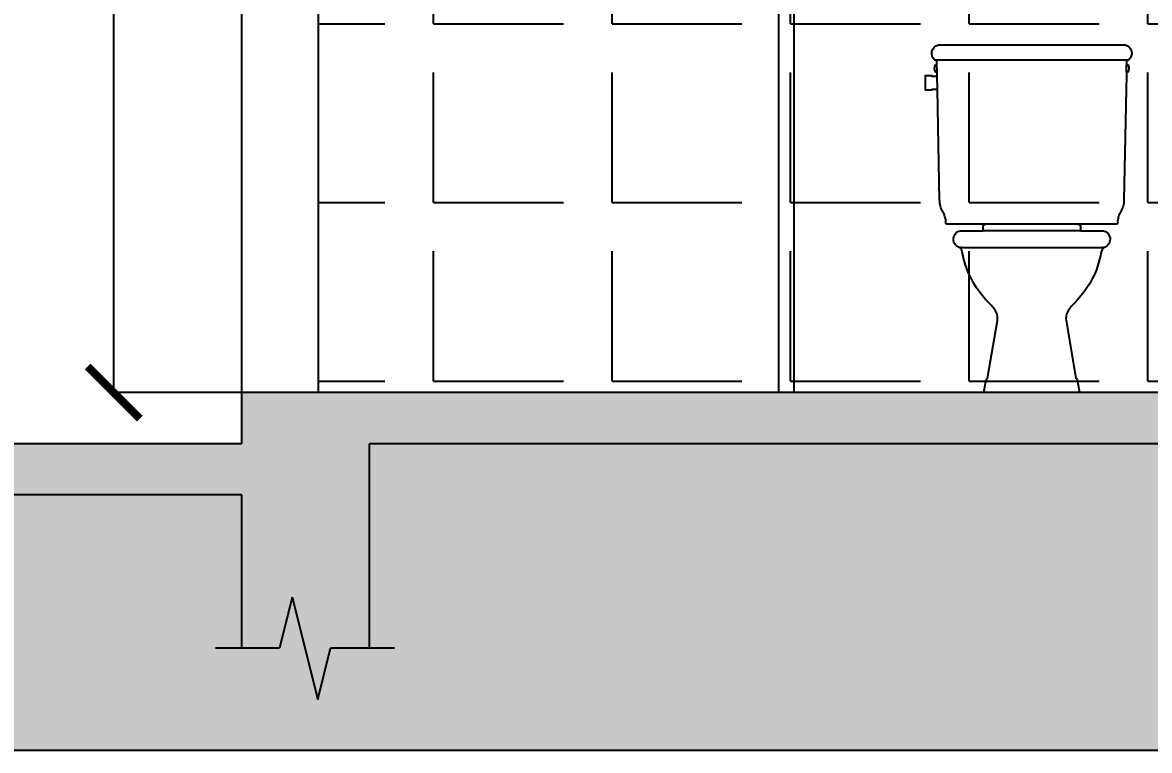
# Model space of a CAD drawing. Header units: metres. Extents: x 5374 to 25187, y 1840 to 7438.
# Drawn here: x 24144.4 to 24364.8, y 6225.3 to 6367.6 of the extents above; entities that cross this region are included whole.
import ezdxf

# ---------------------------------------------------------------- set-up
doc = ezdxf.new("R2010")
doc.units = ezdxf.units.M
for name, color, linetype in [('01', 1, 'Continuous'), ('02', 2, 'Continuous'), ('04', 4, 'Continuous'), ('06', 6, 'Continuous'), ('Block1', 1, 'Continuous'), ('Block2', 2, 'Continuous')]:
    doc.layers.add(name, color=color, linetype=linetype)
doc.styles.get("Standard").update_dxf_attribs({"font": 'arial.ttf'})
doc.dimstyles.new('Cotas Externas', dxfattribs={"dimtxt": 7.5, "dimasz": 10.2, "dimexe": 0.125, "dimexo": 0.0625, "dimgap": 0.0625, "dimtad": 1, "dimzin": 1, "dimtxsty": 'Standard', "dimblk": 'ARCHTICK', "dimcen": 0.2, "dimadec": 0, "dimazin": 0, "dimtfac": 1, "dimtmove": 0, "dimatfit": 3, "dimfxl": 1, "dimarcsym": 0})

# ---------------------------------------------------------------- blocks, each defined once
blk = doc.blocks.new('_ArchTick')
at = {"color": 0, "linetype": 'ByBlock', "const_width": 0.15}
blk.add_lwpolyline([(-0.5, -0.5), (0.5, 0.5)], dxfattribs=at)
blk = doc.blocks.new('*D157')
at = {"layer": '04', "color": 0, "lineweight": -2, "transparency": 16777216}
for p, q in [((24187.16, 6595.26), (24162.1, 6595.26)), ((24162.22, 6295.26), (24162.22, 6595.26)), ((24187.16, 6295.26), (24162.1, 6295.26))]:
    blk.add_line(p, q, dxfattribs=at)
at = {"layer": 'Defpoints', "color": 0, "transparency": 16777216}
for p in [(24162.22, 6595.26), (24187.22, 6595.26), (24187.22, 6295.26)]:
    blk.add_point(p, dxfattribs=at)
at = {"layer": '04', "color": 0, "lineweight": -2, "transparency": 16777216, "xscale": 10.2, "yscale": 10.2, "zscale": 10.2}
for p, rotation in [((24162.22, 6595.26), 90), ((24162.22, 6295.26), 270)]:
    blk.add_blockref('_ArchTick', p, dxfattribs=dict(at, rotation=rotation))
at = {"layer": '04', "color": 0, "transparency": 16777216, "insert": (24157.65, 6445.26), "char_height": 7.5, "attachment_point": 5, "rotation": 90}
blk.add_mtext('300,00', dxfattribs=at)
blk = doc.blocks.new('Vaso001a')
at = {"layer": 'Block1'}
for points in [[(22.4, 78.45), (0, 78.45), (-22.4, 78.45)], [(-22.34, 75.6), (-22.38, 77.4)], [(22.34, 75.6), (22.38, 77.4)], [(-22.26, 71.55), (-22.33, 74.65)], [(11.5, 38.2), (0, 38.2), (-11.5, 38.2)], [(10.95, 39.75), (0, 39.75), (-10.95, 39.75)]]:
    blk.add_lwpolyline(points, dxfattribs=at)
blk.add_lwpolyline([(17.3, 34.35, -0.046184), (16.95, 34.23, -0.036402), (16.6, 34.2), (0, 34.2), (-16.6, 34.2, -0.036402), (-16.95, 34.23, -0.046184), (-17.3, 34.35)], format="xyb", dxfattribs=at)
at = {"layer": 'Block2'}
blk.add_lwpolyline([(20.37, 41.1), (20.31, 40.79, 0.07195), (20.28, 40.18), (20.27, 39.99, -0.060231), (20.25, 39.92, -0.299939), (19.93, 39.75), (16.4, 39.75), (10.95, 39.75, -0.395127), (11.5, 39.2), (11.5, 38.2), (16.8, 38.2, -0.747949), (17.3, 34.35, 0.210124), (16.45, 33.4, -0.044507), (15.25, 29, -0.104017), (10, 21.05, 0.077767), (8.4, 19, 0.164911), (8.1, 17), (10.42, 3.4, -0.239414), (10.75, 3), (11.2, 0.5, -0.413755), (10.79, 0), (10.41, 0), (0, 0), (-10.41, 0), (-10.79, 0, -0.413755), (-11.2, 0.5), (-10.75, 3, -0.239414), (-10.42, 3.4), (-8.1, 17, 0.164911), (-8.4, 19, 0.077767), (-10, 21.05, -0.104017), (-15.25, 29, -0.044507), (-16.45, 33.4, 0.210124), (-17.3, 34.35, -0.747949), (-16.8, 38.2), (-11.5, 38.2), (-11.5, 39.2, -0.395127), (-10.95, 39.75), (-16.4, 39.75), (-19.93, 39.75, -0.299939), (-20.25, 39.92, -0.060231), (-20.27, 39.99), (-20.28, 40.18, 0.07195), (-20.31, 40.79), (-20.37, 41.1, 0.048147), (-20.5, 41.54), (-20.59, 41.84, 0.047182), (-20.81, 42.38), (-20.84, 42.44, -0.000107), (-20.84, 42.44, -0.00761), (-20.95, 42.6, -0.134719), (-21.75, 45.45), (-22.26, 71.55), (-23.55, 71.55), (-23.55, 71.35), (-25.05, 71.35), (-25.05, 74.85), (-23.55, 74.85), (-23.55, 74.65), (-22.33, 74.65), (-22.34, 75.6), (-22.65, 75.6, -0.31342), (-22.69, 77.4), (-22.38, 77.4), (-22.4, 78.45), (-22.72, 78.45, -0.194647), (-22.85, 78.49, -0.613323), (-22.05, 82.09, -0.06591), (-21.95, 82.1), (0, 82.1), (21.95, 82.1, -0.06591), (22.05, 82.09, -0.613323), (22.85, 78.49, -0.194647), (22.72, 78.45), (22.4, 78.45), (22.38, 77.4), (22.69, 77.4, -0.31342), (22.65, 75.6), (22.34, 75.6), (22.33, 74.65), (22.26, 71.55), (21.75, 45.45, -0.134719), (20.95, 42.6, -0.00761), (20.84, 42.44, -0.000107), (20.84, 42.44), (20.81, 42.38, 0.047182), (20.59, 41.84), (20.5, 41.54, 0.048147)], format="xyb", close=True, dxfattribs=at)

msp = doc.modelspace()

# ---------------------------------------------------------------- hatches: boundary and pattern name
at = {"layer": '01'}
h = msp.add_hatch(dxfattribs=at)
h.set_pattern_fill('AR-CONC', color=256, scale=0.1)
h.set_pattern_definition([(50, (-292.62, 709.488), (18.218467, -1.5939086), [1.905, -20.955]), (355, (-292.62, 709.488), (-3.524342, 19.105685), [1.524, -16.764058]), (100.451445, (-291.102, 709.355), (14.694125, 17.511775), [1.619001, -17.809024]), (46.1842, (-292.62, 714.568), (27.107904, -4.204233), [2.8575, -31.4325]), (96.63556, (-290.36, 714.218), (23.740413, 24.742612), [2.428502, -26.71356]), (351.18415, (-292.62, 714.568), (23.740413, 24.742612), [2.285997, -25.145973]), (21, (-290.08, 713.298), (15.161439, -10.22652), [1.905, -20.955]), (326, (-290.08, 713.298), (6.180203, 18.418797), [1.524, -16.764]), (71.451445, (-288.817, 712.446), (21.341642, 8.192277), [1.619001, -17.808994]), (37.5, (-292.62, 709.488), (0.3088603, 8.4555039), [0, -16.5608, 0, -17.018, 0, -16.8275]), (7.5, (-292.62, 709.488), (6.6819663, 10.0180575), [0, -9.7028, 0, -16.1798, 0, -6.4135]), (327.5, (-298.2845, 709.488), (13.5590595, -0.5728744), [0, -6.35, 0, -19.812, 0, -26.289]), (317.5, (-300.824, 709.488), (14.812918, 2.542649), [0, -8.255, 0, -13.1572, 0, -18.669])])
h.paths.add_polyline_path([(24212.222, 6285.265), (24457.222, 6285.265), (24457.222, 6245.265), (24464.229, 6245.265), (24466.729, 6255.265), (24471.729, 6235.265), (24474.229, 6245.265), (24482.222, 6245.265), (24482.222, 6285.265), (24572.222, 6285.265), (24572.222, 6245.265), (24580.235, 6245.265), (24582.735, 6255.265), (24587.735, 6235.265), (24590.235, 6245.265), (24597.222, 6245.265), (24597.222, 6285.265), (24932.222, 6285.265), (24932.222, 6245.265), (24938.382, 6245.265), (24940.882, 6255.265), (24945.882, 6235.265), (24948.382, 6245.265), (24957.222, 6245.265), (24957.222, 6295.265), (24942.222, 6295.265), (24187.222, 6295.265), (24187.222, 6285.265), (23972.222, 6285.265), (23957.222, 6285.265), (23957.222, 6245.265), (23963.67, 6245.265), (23966.17, 6255.265), (23971.17, 6235.265), (23973.67, 6245.265), (23982.222, 6245.265), (23982.222, 6275.265), (24187.222, 6275.265), (24187.222, 6245.265), (24194.604, 6245.265), (24197.104, 6255.265), (24202.104, 6235.265), (24204.604, 6245.265), (24212.222, 6245.265)])
at = {"layer": '02'}
h = msp.add_hatch(dxfattribs=at)
h.set_pattern_fill('ANGLE', color=1, scale=5)
h.set_pattern_definition([(0, (-292.62, 709.488), (0, 34.925), [25.4, -9.525]), (90, (-292.62, 709.488), (-34.925, 2e-15), [25.4, -9.525])])
h.paths.add_polyline_path([(24462.222, 6585.265), (24202.222, 6585.265), (24202.222, 6295.265), (24462.222, 6295.265)])
at = {"layer": '06'}
h = msp.add_hatch(dxfattribs=at)
h.set_pattern_fill('EARTH', color=1, scale=3, angle=45)
h.set_pattern_definition([(45, (-292.62, 709.488), (0, 26.940768), [19.05, -19.05]), (45, (-297.672, 714.54), (0, 26.940768), [19.05, -19.05]), (45, (-302.723, 719.59), (0, 26.940768), [19.05, -19.05]), (135, (-302.723, 722.958), (-26.940768, 0), [19.05, -19.05]), (135, (-297.672, 728.01), (-26.940768, 0), [19.05, -19.05]), (135, (-292.62, 733.061), (-26.940768, 0), [19.05, -19.05])])
h.paths.add_polyline_path([(25107.222, 6225.265), (25107.222, 6285.265), (24957.222, 6285.265), (24957.222, 6245.265), (24948.382, 6245.265), (24945.882, 6235.265), (24940.882, 6255.265), (24938.382, 6245.265), (24932.222, 6245.265), (24932.222, 6285.265), (24597.222, 6285.265), (24597.222, 6245.265), (24590.235, 6245.265), (24587.735, 6235.265), (24582.735, 6255.265), (24580.235, 6245.265), (24572.222, 6245.265), (24572.222, 6285.265), (24482.222, 6285.265), (24482.222, 6245.265), (24474.229, 6245.265), (24471.729, 6235.265), (24466.729, 6255.265), (24464.229, 6245.265), (24457.222, 6245.265), (24457.222, 6285.265), (24212.222, 6285.265), (24212.222, 6245.265), (24204.604, 6245.265), (24202.104, 6235.265), (24197.104, 6255.265), (24194.604, 6245.265), (24187.222, 6245.265), (24187.222, 6275.265), (23982.222, 6275.265), (23982.222, 6245.265), (23973.67, 6245.265), (23971.17, 6235.265), (23966.17, 6255.265), (23963.67, 6245.265), (23957.222, 6245.265), (23957.222, 6285.265), (23822.222, 6285.265), (23822.222, 6225.265)])

# ---------------------------------------------------------------- linework, layer by layer
at = {"layer": '02'}
for p, q in [((24292.222, 6485.265), (24292.222, 6295.265)), ((24295.222, 6485.265), (24295.222, 6295.265))]:
    msp.add_line(p, q, dxfattribs=at)
at = {"layer": '04'}
for p, q in [((24187.222, 6555.265), (24187.222, 6295.265)), ((24202.222, 6555.265), (24202.222, 6295.265))]:
    msp.add_line(p, q, dxfattribs=at)
at = {"layer": '06'}
for p, q in [((24942.222, 6295.265), (24187.222, 6295.265)), ((24187.222, 6295.265), (24187.222, 6285.265)), ((24187.222, 6285.265), (23972.222, 6285.265)), ((24457.222, 6285.265), (24212.222, 6285.265)), ((24212.222, 6245.265), (24212.222, 6285.265)), ((24187.222, 6275.265), (23982.222, 6275.265)), ((24187.222, 6275.265), (24187.222, 6245.265)), ((24197.104, 6255.265), (24194.604, 6245.265)), ((24197.104, 6255.265), (24202.104, 6235.265)), ((24194.604, 6245.265), (24182.104, 6245.265)), ((24202.104, 6235.265), (24204.604, 6245.265)), ((24217.104, 6245.265), (24204.604, 6245.265)), ((24212.222, 6245.265), (24212.222, 6245.265)), ((25107.222, 6225.265), (23822.222, 6225.265))]:
    msp.add_line(p, q, dxfattribs=at)

# ---------------------------------------------------------------- block references
at = {"xscale": 0.8285547455164877, "yscale": 0.8285547455164877, "zscale": 0.8285547455164877}
msp.add_blockref('Vaso001a', (24341.757, 6295.265), dxfattribs=at)

# ---------------------------------------------------------------- dimensions: what is measured, and where the dimension line sits
at = {"layer": '04'}
dim = msp.add_linear_dim(base=(24162.222, 6595.265), p1=(24187.222, 6295.265), p2=(24187.222, 6595.265), angle=90, dimstyle='Cotas Externas', dxfattribs=at)
dim.commit()
dim.dimension.update_dxf_attribs({"geometry": '*D157', "text_midpoint": (24157.653, 6445.265)})

doc.saveas('drawing.dxf')
